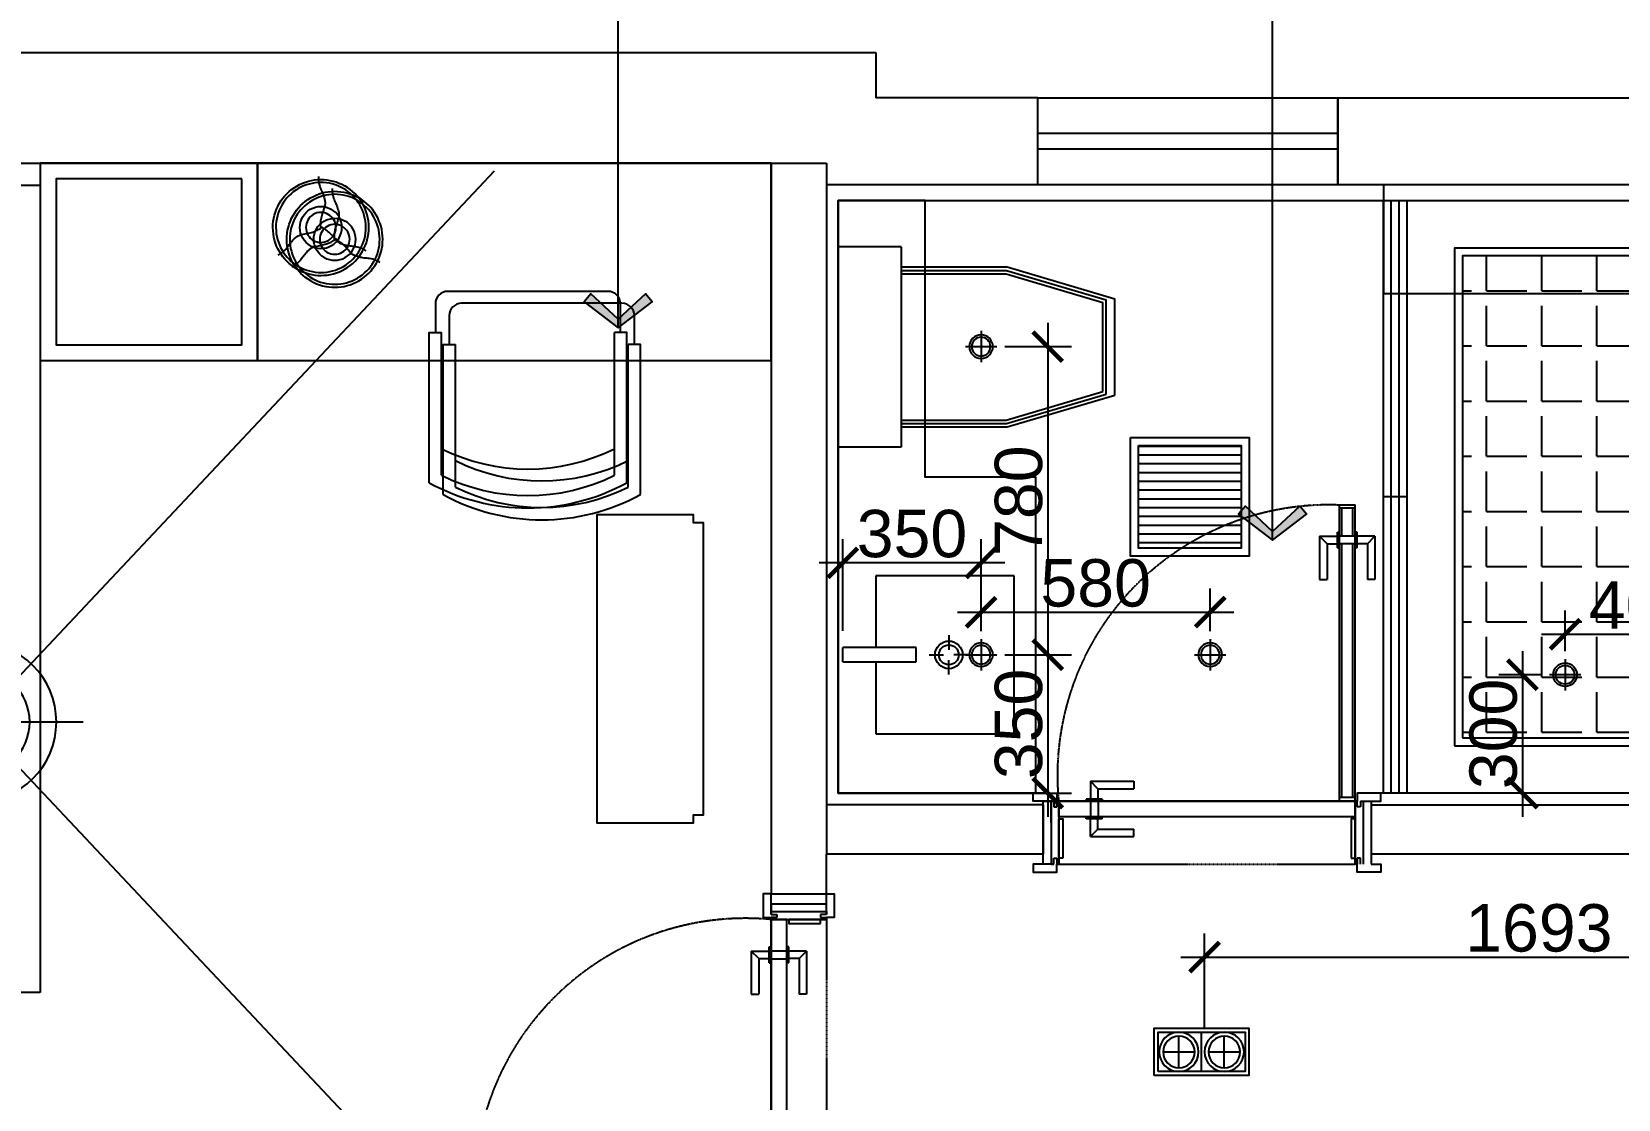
# Model space of a CAD drawing. Header units: millimetres. Extents: x 148889 to 229003, y -70503 to 111106.
# Drawn here: x 205815 to 209832, y 63157 to 65860 of the extents above; entities that cross this region are included whole.
import ezdxf
from ezdxf.lldxf.tags import DXFTag

# ---------------------------------------------------------------- set-up
doc = ezdxf.new("R2010")
doc.units = ezdxf.units.MM
doc.linetypes.add('DASHED2', pattern=[0.375, 0.25, -0.125])
doc.linetypes.add('HIDDEN', pattern=[0.375, 0.25, -0.125])
for name, color, linetype in [('8', 8, 'Continuous'), ('C-天花标高', 1, 'Continuous'), ('C-灯具1', 2, 'Continuous'), ('C-灯具设备尺寸', 44, 'Continuous'), ('C-门套', 16, 'Continuous'), ('F-地坪3(地台)', 6, 'Continuous'), ('P-原墙线', 7, 'Continuous'), ('P-固定家具2(不到顶)', 2, 'Continuous'), ('P-外部尺寸', 44, 'Continuous'), ('P-完成面', 1, 'Continuous'), ('P-新墙线', 4, 'Continuous'), ('P-洁具', 3, 'Continuous'), ('P-活动家具', 3, 'Continuous'), ('P-窗', 3, 'Continuous'), ('P-门', 1, 'Continuous'), ('P-门套', 1, 'Continuous')]:
    doc.layers.add(name, color=color, linetype=linetype)
doc.layers.add('视口层', color=250, linetype='Continuous', plot=False)
doc.styles.add('Arial', font='arial.ttf')
doc.styles.add('ROMANS', font='ROMANS.shx', dxfattribs={"bigfont": 'BIGFONT.shx'})
tags = doc.linetypes.add('ACAD_ISO03W100', pattern=[30, 12, -18]).pattern_tags.tags
tags[6:7] = [DXFTag(74, 4), DXFTag(75, 0), DXFTag(340, '0'), DXFTag(46, 1.0), DXFTag(50, 0.0), DXFTag(44, 0.0), DXFTag(45, 0.0)]
tags[4:5] = [DXFTag(74, 4), DXFTag(75, 0), DXFTag(340, '0'), DXFTag(46, 1.0), DXFTag(50, 0.0), DXFTag(44, 0.0), DXFTag(45, 0.0)]
doc.dimstyles.new('1比60', dxfattribs={"dimscale": 60, "dimtxt": 2, "dimasz": 1.25, "dimexe": 1, "dimexo": 1, "dimgap": 0.2, "dimtad": 1, "dimdec": 0, "dimrnd": 0.005, "dimzin": 0, "dimdsep": 46, "dimtxsty": 'Arial', "dimblk": 'ARCHTICK', "dimcen": 0.125, "dimdle": 1, "dimclrd": 44, "dimclre": 44, "dimclrt": 50, "dimadec": 0, "dimazin": 0, "dimtfac": 1, "dimtdec": 0, "dimtix": 1, "dimtmove": 2, "dimatfit": 3, "dimldrblk": 'DOT', "dimfxl": 4, "dimfxlon": 1, "dimtvp": 1, "dimtolj": 1, "dimtzin": 0, "dimarcsym": 0})
doc.dimstyles.new('1比80', dxfattribs={"dimscale": 80, "dimtxt": 2, "dimasz": 1.25, "dimexe": 1, "dimexo": 1, "dimgap": 0.25, "dimtad": 1, "dimdec": 0, "dimrnd": 0.005, "dimzin": 0, "dimdsep": 46, "dimtxsty": 'Arial', "dimblk": 'ARCHTICK', "dimcen": 0.125, "dimdle": 1, "dimclrd": 44, "dimclre": 44, "dimclrt": 50, "dimadec": 0, "dimazin": 0, "dimtfac": 1, "dimtdec": 0, "dimtix": 1, "dimtmove": 2, "dimatfit": 3, "dimldrblk": 'DOT', "dimfxl": 5, "dimfxlon": 1, "dimtvp": 1, "dimtolj": 1, "dimtzin": 0, "dimarcsym": 0})
doc.dimstyles.new('出图比例1：50', dxfattribs={"dimscale": 50, "dimtxt": 2.5, "dimasz": 2, "dimexe": 2, "dimexo": 2, "dimgap": 1, "dimtad": 1, "dimdec": 0, "dimrnd": 5, "dimzin": 0, "dimdsep": 46, "dimtxsty": 'ROMANS', "dimblk1": 'ZHL_XS', "dimblk2": 'ZHL_XS', "dimsah": 1, "dimcen": 0.09, "dimclrd": 256, "dimclre": 256, "dimclrt": 41, "dimadec": 0, "dimazin": 0, "dimtfac": 1, "dimtdec": 4, "dimtix": 1, "dimtmove": 2, "dimatfit": 3, "dimldrblk": 'ZHL_JT', "dimfxl": 1, "dimtolj": 1, "dimtzin": 0, "dimarcsym": 0})

# ---------------------------------------------------------------- blocks, each defined once
blk = doc.blocks.new('ZHL_JT')
blk.add_line((-0.221, 0), (-1, 0))
blk.add_lwpolyline([(-0.221, 0), (-0.861, -0.689), (-0.654, -0.862), (0, 0), (-0.654, 0.862), (-0.861, 0.689)], close=True)
for points in [[(-0.861, 0.689), (-0.654, 0.862), (-0.221, 0), (0, 0)], [(-0.861, -0.689), (-0.654, -0.862), (-0.221, 0), (0, 0)]]:
    blk.add_solid(points)
blk = doc.blocks.new('ZHL_XS')
blk.add_line((-1, 0), (0, 0))
at = {"const_width": 0.2}
blk.add_lwpolyline([(-0.6, -0.6), (0.6, 0.6)], dxfattribs=at)
blk = doc.blocks.new('A$C0E7B79CE')
for p, q in [((50, 90), (50, 10)), ((10, 50), (90, 50))]:
    blk.add_line(p, q)
for radius in [30, 20]:
    blk.add_circle((50, 50), radius)
blk = doc.blocks.new('22323')
at = {"layer": 'C-灯具1', "color": 252}
for p, q in [((9747827.2, 6855685.6), (9747827.2, 6855605.6)), ((9747884.7, 6855695.6), (9747884.7, 6855595.6)), ((9747942.2, 6855685.6), (9747942.2, 6855605.6)), ((9747787.2, 6855645.6), (9747867.2, 6855645.6)), ((9747902.2, 6855645.6), (9747982.2, 6855645.6))]:
    blk.add_line(p, q, dxfattribs=at)
at = {"layer": 'C-灯具1'}
blk.add_lwpolyline([(9747764.7, 6855705.6), (9747764.7, 6855585.6), (9748004.7, 6855585.6), (9748004.7, 6855705.6)], close=True, dxfattribs=at)
at = {"layer": 'C-灯具1', "color": 252}
blk.add_lwpolyline([(9747774.7, 6855695.6), (9747774.7, 6855595.6), (9747994.7, 6855595.6), (9747994.7, 6855695.6)], close=True, dxfattribs=at)
for centre in [(9747827.2, 6855645.6), (9747942.2, 6855645.6)]:
    blk.add_circle(centre, 50, dxfattribs=at)
at = {"layer": 'C-灯具1'}
for centre in [(9747827.2, 6855645.6), (9747942.2, 6855645.6)]:
    blk.add_circle(centre, 40, dxfattribs=at)
blk = doc.blocks.new('A$C7EB76032')
at = {"layer": 'C-灯具1'}
for p, q in [((280, 577.8), (20, 577.8)), ((280, 555.6), (20, 555.6)), ((280, 533.3), (20, 533.3)), ((280, 511.1), (20, 511.1)), ((280, 488.9), (20, 488.9)), ((280, 466.7), (20, 466.7)), ((280, 444.4), (20, 444.4)), ((280, 422.2), (20, 422.2)), ((280, 400), (20, 400)), ((280, 377.8), (20, 377.8)), ((280, 355.5), (20, 355.5)), ((280, 333.3), (20, 333.3))]:
    blk.add_line(p, q, dxfattribs=at)
for points in [[(0, 600), (300, 600), (300, 300), (0, 300)], [(20, 580), (280, 580), (280, 320), (20, 320)]]:
    blk.add_lwpolyline(points, close=True, dxfattribs=at)
blk = doc.blocks.new('A$C224B1EEF')
at = {"color": 252}
for p, q in [((59.8, 427.4), (134.4, 679.4)), ((68.5, 426.1), (140.9, 670.6)), ((373, 679.4), (134.4, 679.4)), ((366.5, 670.6), (140.9, 670.6)), ((438.8, 426.1), (366.5, 670.6)), ((447.5, 427.4), (373, 679.4)), ((59.8, 160), (59.8, 427.4)), ((68.5, 160), (68.5, 426.1)), ((438.8, 160), (438.8, 426.1)), ((447.5, 160), (447.5, 427.4))]:
    blk.add_line(p, q, dxfattribs=at)
at = {"layer": '8'}
for p, q in [((0, 160), (507.4, 160)), ((0, 160), (0, 1)), ((0, 160), (0, 1)), ((507.4, 160), (507.4, 1)), ((507.4, 160), (507.4, 1)), ((507.4, 1), (0, 1))]:
    blk.add_line(p, q, dxfattribs=at)
at = {"layer": 'P-固定家具2(不到顶)', "color": 3}
for p, q in [((51.1, 428.7), (131.7, 701.1)), ((375.6, 701.1), (131.7, 701.1)), ((456.2, 428.7), (375.6, 701.1)), ((51.1, 160), (51.1, 428.7)), ((456.2, 160), (456.2, 428.7))]:
    blk.add_line(p, q, dxfattribs=at)
blk = doc.blocks.new('A$C404574AA')
at = {"layer": 'P-门'}
for p, q in [((650.6, 803, 233.2), (650.6, 784, 233.2)), ((760.1, 803, 233.2), (650.6, 803, 233.2)), ((741.1, 784, 233.2), (650.6, 784, 233.2)), ((741.1, 784, 233.2), (760.1, 803, 233.2)), ((741.1, 784, 233.2), (741.1, 758, 233.2)), ((760.1, 803, 233.2), (760.1, 758, 233.2)), ((90, 753, 233.2), (840, 753, 233.2)), ((90, 713, 233.2), (90, 753, 233.2)), ((730.6, 758, 233.2), (730.6, 753, 233.2)), ((730.6, 758, 233.2), (770.6, 758, 233.2)), ((740.8, 753, 233.2), (740.8, 713, 233.2)), ((760.3, 753, 233.2), (760.3, 713, 233.2)), ((770.6, 758, 233.2), (770.6, 753, 233.2)), ((840, 713, 233.2), (840, 753, 233.2)), ((90, 713, 233.2), (840, 713, 233.2)), ((730.6, 708, 233.2), (730.6, 713, 233.2)), ((730.6, 708, 233.2), (770.6, 708, 233.2)), ((741.1, 682, 233.2), (741.1, 708, 233.2)), ((760.1, 663, 233.2), (760.1, 708, 233.2)), ((770.6, 708, 233.2), (770.6, 713, 233.2)), ((741.1, 682, 233.2), (650.6, 682, 233.2)), ((650.6, 663, 233.2), (650.6, 682, 233.2)), ((760.1, 663, 233.2), (650.6, 663, 233.2)), ((741.1, 682, 233.2), (760.1, 663, 233.2))]:
    blk.add_line(p, q, dxfattribs=at)
at = {"layer": 'P-门', "color": 252, "linetype": 'ACAD_ISO03W100', "ltscale": 0.001}
for p, q in [((50, 753, 233.2), (50, 3, 233.2)), ((50, 753, 233.2), (90, 753, 233.2)), ((90, 753, 233.2), (90, 3, 233.2)), ((90, 3, 233.2), (90, 743, 233.2)), ((0, 82.9, 233.2), (0, 192.4, 233.2)), ((0, 192.4, 233.2), (19, 192.4, 233.2)), ((19, 101.9, 233.2), (19, 192.4, 233.2)), ((140, 192.4, 233.2), (121, 192.4, 233.2)), ((121, 101.9, 233.2), (121, 192.4, 233.2)), ((140, 82.9, 233.2), (140, 192.4, 233.2)), ((19, 101.9, 233.2), (0, 82.9, 233.2)), ((0, 82.9, 233.2), (45, 82.9, 233.2)), ((19, 101.9, 233.2), (45, 101.9, 233.2)), ((45, 112.4, 233.2), (45, 72.4, 233.2)), ((45, 112.4, 233.2), (50, 112.4, 233.2)), ((90, 102.2, 233.2), (50, 102.2, 233.2)), ((90, 82.7, 233.2), (50, 82.7, 233.2)), ((95, 112.4, 233.2), (90, 112.4, 233.2)), ((95, 112.4, 233.2), (95, 72.4, 233.2)), ((121, 101.9, 233.2), (95, 101.9, 233.2)), ((140, 82.9, 233.2), (95, 82.9, 233.2)), ((121, 101.9, 233.2), (140, 82.9, 233.2)), ((45, 72.4, 233.2), (50, 72.4, 233.2)), ((95, 72.4, 233.2), (90, 72.4, 233.2)), ((50, 3, 233.2), (90, 3, 233.2))]:
    blk.add_line(p, q, dxfattribs=at)
at = {"layer": 'P-门', "color": 252}
for p, q in [((100, 713, 233.2), (100, 753, 233.2)), ((100, 747, 233.2), (740.8, 747, 233.2)), ((760.3, 747, 233.2), (832, 747, 233.2)), ((832, 713, 233.2), (832, 753, 233.2)), ((100, 719, 233.2), (740.8, 719, 233.2)), ((760.3, 719, 233.2), (832, 719, 233.2))]:
    blk.add_line(p, q, dxfattribs=at)
at = {"layer": 'P-门', "color": 252, "linetype": 'DASHED2'}
blk.add_arc((154.7, 685.8, 233.2), 685.8, 264.5854, 2.2759, dxfattribs=at)
blk = doc.blocks.new('_ArchTick')
at = {"color": 0, "linetype": 'ByBlock', "const_width": 0.15}
blk.add_lwpolyline([(-0.5, -0.5), (0.5, 0.5)], dxfattribs=at)
blk = doc.blocks.new('*D788')
at = {"layer": 'P-外部尺寸', "color": 44, "lineweight": -2, "transparency": 16777216}
for p, q in [((204161.9, 66983.5), (204161.9, 67463.5)), ((207686.9, 66983.5), (207686.9, 67463.5)), ((207766.9, 67383.5), (204081.9, 67383.5))]:
    blk.add_line(p, q, dxfattribs=at)
at = {"layer": 'P-外部尺寸', "color": 44, "lineweight": -2, "transparency": 16777216, "xscale": 100, "yscale": 100, "zscale": 100, "rotation": 180}
blk.add_blockref('_ArchTick', (204161.9, 67383.5), dxfattribs=at)
at = {"layer": 'P-外部尺寸', "color": 44, "lineweight": -2, "transparency": 16777216, "xscale": 100, "yscale": 100, "zscale": 100}
blk.add_blockref('_ArchTick', (207686.9, 67383.5), dxfattribs=at)
at = {"layer": 'P-外部尺寸', "color": 50, "transparency": 16777216, "insert": (205924.4, 67485.2), "char_height": 160, "attachment_point": 5, "style": 'Arial'}
blk.add_mtext('\\A1;3525', dxfattribs=at)
blk = doc.blocks.new('_Dot')
at = {"color": 0, "linetype": 'ByBlock', "lineweight": -2}
blk.add_line((-0.5, 0), (-1, 0), dxfattribs=at)
at = {"color": 0, "linetype": 'ByBlock', "const_width": 0.5}
blk.add_lwpolyline([(-0.25, 0, 1), (0.25, 0, 1)], format="xyb", close=True, dxfattribs=at)
blk = doc.blocks.new('A$C674F3EA9')
at = {"color": 252, "linetype": 'ACAD_ISO03W100'}
blk.add_lwpolyline([(484.4, 443.9), (484.4, 516.8, 0.414214), (453.1, 548.1), (46.9, 548.1, 0.414214), (15.6, 516.8), (15.6, 443.9)], format="xyb", dxfattribs=at)
for points in [[(0, 373), (0, 443.9), (31.3, 443.9)], [(31.3, 373), (31.3, 443.9)], [(468.8, 373), (468.8, 443.9)], [(500, 373), (500, 443.9), (468.8, 443.9)]]:
    blk.add_lwpolyline(points, dxfattribs=at)
for points in [[(0, 63.7), (0, 373)], [(31.3, 82.7), (31.3, 373)], [(468.8, 82.7), (468.8, 373)], [(500, 63.7), (500, 373)]]:
    blk.add_lwpolyline(points)
for centre, radius, start, end in [((250, 588.7, 0), 490.4, 243.5091, 296.4909), ((250, 521.6, 0), 490.4, 243.5091, 296.4909), ((250, 521.6, 0), 521.7, 241.3642, 298.6358)]:
    blk.add_arc(centre, radius, start, end)
blk = doc.blocks.new('asdasdw')
at = {"color": 252, "linetype": 'ByBlock'}
for major_axis, start_param, end_param in [((-65.8, 134.8), 5.497787, 8.63938), ((-61.7, 126.4), 5.497787, 8.63938), ((-61.7, 126.4), 2.356194, 5.497787), ((-20.6, 42.1), 5.497787, 8.63938), ((-20.6, 42.1), 2.356194, 5.497787)]:
    blk.add_ellipse((4741.5, 6512.8, 0), major_axis=major_axis, ratio=1, start_param=start_param, end_param=end_param, dxfattribs=at)
at = {"color": 252, "linetype": 'ByBlock', "extrusion": (0, 0, -1)}
blk.add_ellipse((4741.5, 6512.8, 0), major_axis=(134.8, 65.8), ratio=1, start_param=5.497787, end_param=8.63938, dxfattribs=at)
at = {"color": 252}
blk.add_ellipse((4741.5, 6512.8, 0), major_axis=(-28.8, 59), ratio=1, start_param=5.497787, end_param=8.63938, dxfattribs=at)
at = {"color": 252, "extrusion": (0, 0, -1)}
blk.add_ellipse((4741.5, 6512.8, 0), major_axis=(59, 28.8), ratio=1, start_param=5.497787, end_param=8.63938, dxfattribs=at)
at = {"color": 252}
for points in [[(4856.8, 6622.7, 0), (4846.2, 6612.7, 0), (4834.2, 6595.3, 0), (4826.8, 6580, 0), (4818.8, 6566.1, 0), (4806, 6551.3, 0), (4787.4, 6542.1, 0), (4756.7, 6527.2, 0), (4745.8, 6518.8, 0), (4739.3, 6512.8, 0)], [(4588.6, 6557.7, 0), (4602.5, 6553.5, 0), (4623.6, 6551.8, 0), (4640.6, 6553.1, 0), (4656.6, 6553.1, 0), (4675.8, 6549.4, 0), (4693.1, 6537.9, 0), (4721.4, 6518.7, 0), (4734.1, 6513.5, 0), (4742.5, 6510.8, 0)], [(4779, 6357.9, 0), (4775.6, 6372.1, 0), (4766.6, 6391.2, 0), (4757, 6405.2, 0), (4749, 6419.1, 0), (4742.6, 6437.6, 0), (4743.9, 6458.3, 0), (4746.4, 6492.4, 0), (4744.6, 6506, 0), (4742.6, 6514.6, 0)]]:
    blk.add_spline(points, degree=3, dxfattribs=at)
blk = doc.blocks.new('A$C01C20CD7')
at = {"layer": 'C-灯具1'}
for p, q in [((52.8, 105.7, 2984.9), (52.8, 0, 2984.9)), ((0, 52.8, 2984.9), (105.7, 52.8, 2984.9))]:
    blk.add_line(p, q, dxfattribs=at)
for radius in [39.9, 31.7]:
    blk.add_circle((52.8, 52.8, 2984.9), radius, dxfattribs=at)
blk = doc.blocks.new('tretw')
at = {"layer": 'P-活动家具'}
for p, q in [((204261.9, 65527.5), (205761.9, 65527.5)), ((205761.9, 65527.5), (205761.9, 63427.5)), ((204261.9, 65471.5), (205761.9, 65471.5)), ((205761.9, 63427.5), (204261.9, 63427.5))]:
    blk.add_line(p, q, dxfattribs=at)
at = {"layer": 'P-活动家具', "color": 252}
blk.add_line((205761.9, 65471.5), (205761.9, 64996.4), dxfattribs=at)
blk = doc.blocks.new('*D1015')
at = {"layer": 'P-外部尺寸', "color": 44, "lineweight": -2, "transparency": 16777216}
for p, q in [((207686.9, 66983.5), (207686.9, 67463.5)), ((207826.9, 66983.5), (207826.9, 67463.5)), ((207686.9, 67383.5), (207586.9, 67383.5)), ((207686.9, 67383.5), (207826.9, 67383.5)), ((207826.9, 67383.5), (207926.9, 67383.5))]:
    blk.add_line(p, q, dxfattribs=at)
at = {"layer": 'P-外部尺寸', "color": 44, "lineweight": -2, "transparency": 16777216, "xscale": 100, "yscale": 100, "zscale": 100}
blk.add_blockref('_ArchTick', (207686.9, 67383.5), dxfattribs=at)
at = {"layer": 'P-外部尺寸', "color": 44, "lineweight": -2, "transparency": 16777216, "xscale": 100, "yscale": 100, "zscale": 100, "rotation": 180}
blk.add_blockref('_ArchTick', (207826.9, 67383.5), dxfattribs=at)
at = {"layer": 'P-外部尺寸', "color": 50, "transparency": 16777216, "insert": (207756.9, 67485.2), "char_height": 160, "attachment_point": 5, "style": 'Arial'}
blk.add_mtext('\\A1;140', dxfattribs=at)
blk = doc.blocks.new('*D1016')
at = {"layer": 'P-外部尺寸', "color": 44, "lineweight": -2, "transparency": 16777216}
for p, q in [((207826.9, 66983.5), (207826.9, 67463.5)), ((209946.9, 67063.5), (209946.9, 67463.5)), ((207746.9, 67383.5), (210026.9, 67383.5))]:
    blk.add_line(p, q, dxfattribs=at)
at = {"layer": 'P-外部尺寸', "color": 44, "lineweight": -2, "transparency": 16777216, "xscale": 100, "yscale": 100, "zscale": 100, "rotation": 180}
blk.add_blockref('_ArchTick', (207826.9, 67383.5), dxfattribs=at)
at = {"layer": 'P-外部尺寸', "color": 44, "lineweight": -2, "transparency": 16777216, "xscale": 100, "yscale": 100, "zscale": 100}
blk.add_blockref('_ArchTick', (209946.9, 67383.5), dxfattribs=at)
at = {"layer": 'P-外部尺寸', "color": 50, "transparency": 16777216, "insert": (208886.9, 67485.2), "char_height": 160, "attachment_point": 5, "style": 'Arial'}
blk.add_mtext('\\A1;2120', dxfattribs=at)
blk = doc.blocks.new('*D1045')
at = {"layer": 'P-新墙线', "color": 44, "lineweight": -2, "transparency": 16777216}
for p, q in [((208784.4, 63337.3), (208784.4, 63577.2)), ((210476.9, 63337.3), (210476.9, 63577.2)), ((208724.4, 63517.2), (210536.9, 63517.2))]:
    blk.add_line(p, q, dxfattribs=at)
at = {"layer": 'P-新墙线', "color": 44, "lineweight": -2, "transparency": 16777216, "xscale": 75, "yscale": 75, "zscale": 75, "rotation": 180}
blk.add_blockref('_ArchTick', (208784.4, 63517.2), dxfattribs=at)
at = {"layer": 'P-新墙线', "color": 44, "lineweight": -2, "transparency": 16777216, "xscale": 75, "yscale": 75, "zscale": 75}
blk.add_blockref('_ArchTick', (210476.9, 63517.2), dxfattribs=at)
at = {"layer": 'P-新墙线', "color": 50, "transparency": 16777216, "insert": (209630.6, 63590.5), "char_height": 120, "attachment_point": 5, "style": 'Arial'}
blk.add_mtext('\\A1;1693', dxfattribs=at)
blk = doc.blocks.new('*D1050')
at = {"layer": 'P-新墙线', "color": 44, "lineweight": -2, "transparency": 16777216}
for p, q in [((207868.5, 64343), (207868.5, 64575.5)), ((208218.6, 64342.8), (208218.6, 64575.5)), ((208278.6, 64515.5), (207808.5, 64515.5))]:
    blk.add_line(p, q, dxfattribs=at)
at = {"layer": 'P-新墙线', "color": 44, "lineweight": -2, "transparency": 16777216, "xscale": 75, "yscale": 75, "zscale": 75, "rotation": 180}
blk.add_blockref('_ArchTick', (207868.5, 64515.5), dxfattribs=at)
at = {"layer": 'P-新墙线', "color": 44, "lineweight": -2, "transparency": 16777216, "xscale": 75, "yscale": 75, "zscale": 75}
blk.add_blockref('_ArchTick', (208218.6, 64515.5), dxfattribs=at)
at = {"layer": 'P-新墙线', "color": 50, "transparency": 16777216, "insert": (208043.6, 64588.8), "char_height": 120, "attachment_point": 5, "style": 'Arial'}
blk.add_mtext('\\A1;350', dxfattribs=at)
blk = doc.blocks.new('*D1051')
at = {"layer": 'P-新墙线', "color": 44, "lineweight": -2, "transparency": 16777216}
for p, q in [((208387.3, 64342.8), (208387.3, 63872.5)), ((208278.6, 64282.8), (208447.3, 64282.8)), ((208248.4, 63932.5), (208447.3, 63932.5))]:
    blk.add_line(p, q, dxfattribs=at)
at = {"layer": 'P-新墙线', "color": 44, "lineweight": -2, "transparency": 16777216, "xscale": 75, "yscale": 75, "zscale": 75}
for p, rotation in [((208387.3, 64282.8), 90), ((208387.3, 63932.5), 270)]:
    blk.add_blockref('_ArchTick', p, dxfattribs=dict(at, rotation=rotation))
at = {"layer": 'P-新墙线', "color": 50, "transparency": 16777216, "insert": (208314, 64107.6), "char_height": 120, "attachment_point": 5, "rotation": 90, "style": 'Arial'}
blk.add_mtext('\\A1;350', dxfattribs=at)
blk = doc.blocks.new('*D1052')
at = {"layer": 'P-新墙线', "color": 44, "lineweight": -2, "transparency": 16777216}
for p, q in [((208387.3, 65122.8), (208387.3, 64222.8)), ((208278.6, 65062.8), (208447.3, 65062.8)), ((208278.6, 64282.8), (208447.3, 64282.8))]:
    blk.add_line(p, q, dxfattribs=at)
at = {"layer": 'P-新墙线', "color": 44, "lineweight": -2, "transparency": 16777216, "xscale": 75, "yscale": 75, "zscale": 75}
for p, rotation in [((208387.3, 65062.8), 90), ((208387.3, 64282.8), 270)]:
    blk.add_blockref('_ArchTick', p, dxfattribs=dict(at, rotation=rotation))
at = {"layer": 'P-新墙线', "color": 50, "transparency": 16777216, "insert": (208314, 64672.8), "char_height": 120, "attachment_point": 5, "rotation": 90, "style": 'Arial'}
blk.add_mtext('\\A1;780', dxfattribs=at)
blk = doc.blocks.new('*D1053')
at = {"layer": 'P-新墙线', "color": 44, "lineweight": -2, "transparency": 16777216}
for p, q in [((209697.1, 64292.1), (209697.1, 64394.6)), ((210096.9, 64094.6), (210096.9, 64394.6)), ((209637.1, 64334.6), (210156.9, 64334.6))]:
    blk.add_line(p, q, dxfattribs=at)
at = {"layer": 'P-新墙线', "color": 44, "lineweight": -2, "transparency": 16777216, "xscale": 75, "yscale": 75, "zscale": 75, "rotation": 180}
blk.add_blockref('_ArchTick', (209697.1, 64334.6), dxfattribs=at)
at = {"layer": 'P-新墙线', "color": 44, "lineweight": -2, "transparency": 16777216, "xscale": 75, "yscale": 75, "zscale": 75}
blk.add_blockref('_ArchTick', (210096.9, 64334.6), dxfattribs=at)
at = {"layer": 'P-新墙线', "color": 50, "transparency": 16777216, "insert": (209897, 64407.9), "char_height": 120, "attachment_point": 5, "style": 'Arial'}
blk.add_mtext('\\A1;400', dxfattribs=at)
blk = doc.blocks.new('*D1054')
at = {"layer": 'P-新墙线', "color": 44, "lineweight": -2, "transparency": 16777216}
for p, q in [((209589, 64292.1), (209589, 63872.5)), ((209637.1, 64232.1), (209529, 64232.1)), ((209589, 63932.5), (209529, 63932.5))]:
    blk.add_line(p, q, dxfattribs=at)
at = {"layer": 'P-新墙线', "color": 44, "lineweight": -2, "transparency": 16777216, "xscale": 75, "yscale": 75, "zscale": 75}
for p, rotation in [((209589, 64232.1), 90), ((209589, 63932.5), 270)]:
    blk.add_blockref('_ArchTick', p, dxfattribs=dict(at, rotation=rotation))
at = {"layer": 'P-新墙线', "color": 50, "transparency": 16777216, "insert": (209515.7, 64082.3), "char_height": 120, "attachment_point": 5, "rotation": 90, "style": 'Arial'}
blk.add_mtext('\\A1;300', dxfattribs=at)
blk = doc.blocks.new('*D1055')
at = {"layer": 'P-新墙线', "color": 44, "lineweight": -2, "transparency": 16777216}
for p, q in [((208218.6, 64342.8), (208218.6, 64450.6)), ((208798.6, 64342.8), (208798.6, 64450.6)), ((208158.6, 64390.6), (208858.6, 64390.6))]:
    blk.add_line(p, q, dxfattribs=at)
at = {"layer": 'P-新墙线', "color": 44, "lineweight": -2, "transparency": 16777216, "xscale": 75, "yscale": 75, "zscale": 75, "rotation": 180}
blk.add_blockref('_ArchTick', (208218.6, 64390.6), dxfattribs=at)
at = {"layer": 'P-新墙线', "color": 44, "lineweight": -2, "transparency": 16777216, "xscale": 75, "yscale": 75, "zscale": 75}
blk.add_blockref('_ArchTick', (208798.6, 64390.6), dxfattribs=at)
at = {"layer": 'P-新墙线', "color": 50, "transparency": 16777216, "insert": (208508.6, 64463.9), "char_height": 120, "attachment_point": 5, "style": 'Arial'}
blk.add_mtext('\\A1;580', dxfattribs=at)
blk = doc.blocks.new('*D1077')
at = {"layer": 'P-新墙线', "color": 44, "lineweight": -2, "transparency": 16777216}
for p, q in [((211973.7, 63757.5), (211973.7, 63969)), ((212973.7, 63757.5), (212973.7, 63969)), ((211913.7, 63909), (213033.7, 63909)), ((206186.9, 59731.6), (206186.9, 59791.6)), ((206426.6, 59731.6), (206426.6, 59791.6)), ((206186.9, 59731.6), (206111.9, 59731.6)), ((206426.6, 59731.6), (206186.9, 59731.6)), ((206426.6, 59731.6), (206501.6, 59731.6))]:
    blk.add_line(p, q, dxfattribs=at)
at = {"layer": 'P-新墙线', "color": 44, "lineweight": -2, "transparency": 16777216, "xscale": 75, "yscale": 75, "zscale": 75, "rotation": 180}
for p in [(211973.7, 63909), (206426.6, 59731.6)]:
    blk.add_blockref('_ArchTick', p, dxfattribs=at)
at = {"layer": 'P-新墙线', "color": 44, "lineweight": -2, "transparency": 16777216, "xscale": 75, "yscale": 75, "zscale": 75}
for p in [(212973.7, 63909), (206186.9, 59731.6)]:
    blk.add_blockref('_ArchTick', p, dxfattribs=at)
at = {"layer": 'P-新墙线', "color": 50, "transparency": 16777216, "char_height": 120, "attachment_point": 5, "style": 'Arial'}
for s, insert in [('\\A1;1000', (212473.7, 63982.2)), ('\\A1;240', (206306.7, 59804.9))]:
    blk.add_mtext(s, dxfattribs=dict(at, insert=insert))
blk = doc.blocks.new('*D1078')
at = {"layer": 'P-新墙线', "color": 44, "lineweight": -2, "transparency": 16777216}
for p, q in [((212973.7, 63757.5), (212973.7, 63967.4)), ((213973.7, 63757.5), (213973.7, 63967.4)), ((212913.7, 63907.4), (214033.7, 63907.4)), ((206359.5, 59767.5), (206359.5, 59247.5)), ((206366.6, 59707.5), (206299.5, 59707.5)), ((206246.9, 59307.5), (206419.5, 59307.5))]:
    blk.add_line(p, q, dxfattribs=at)
at = {"layer": 'P-新墙线', "color": 44, "lineweight": -2, "transparency": 16777216, "xscale": 75, "yscale": 75, "zscale": 75}
for p, rotation in [((212973.7, 63907.4), 180), ((206359.5, 59707.5), 90), ((206359.5, 59307.5), 270)]:
    blk.add_blockref('_ArchTick', p, dxfattribs=dict(at, rotation=rotation))
blk.add_blockref('_ArchTick', (213973.7, 63907.4), dxfattribs=at)
at = {"layer": 'P-新墙线', "color": 50, "transparency": 16777216, "insert": (213473.7, 63980.7), "char_height": 120, "attachment_point": 5, "style": 'Arial'}
blk.add_mtext('\\A1;1000', dxfattribs=at)
at = {"layer": 'P-新墙线', "color": 50, "transparency": 16777216, "insert": (206286.2, 59507.5), "char_height": 120, "attachment_point": 5, "rotation": 90, "style": 'Arial'}
blk.add_mtext('\\A1;400', dxfattribs=at)
blk = doc.blocks.new('*D1079')
at = {"layer": 'P-新墙线', "color": 44, "lineweight": -2, "transparency": 16777216}
for p, q in [((213973.7, 63757.5), (213973.7, 63967.5)), ((214973.7, 63757.5), (214973.7, 63967.5)), ((213913.7, 63907.5), (215033.7, 63907.5)), ((206426.6, 59731.3), (206426.6, 59791.3)), ((207546.6, 59731.3), (207546.6, 59791.3)), ((206366.6, 59731.3), (207606.6, 59731.3))]:
    blk.add_line(p, q, dxfattribs=at)
at = {"layer": 'P-新墙线', "color": 44, "lineweight": -2, "transparency": 16777216, "xscale": 75, "yscale": 75, "zscale": 75, "rotation": 180}
for p in [(213973.7, 63907.5), (206426.6, 59731.3)]:
    blk.add_blockref('_ArchTick', p, dxfattribs=at)
at = {"layer": 'P-新墙线', "color": 44, "lineweight": -2, "transparency": 16777216, "xscale": 75, "yscale": 75, "zscale": 75}
for p in [(214973.7, 63907.5), (207546.6, 59731.3)]:
    blk.add_blockref('_ArchTick', p, dxfattribs=at)
at = {"layer": 'P-新墙线', "color": 50, "transparency": 16777216, "char_height": 120, "attachment_point": 5, "style": 'Arial'}
for s, insert in [('\\A1;1000', (214473.7, 63980.8)), ('\\A1;1120', (206986.6, 59804.5))]:
    blk.add_mtext(s, dxfattribs=dict(at, insert=insert))

msp = doc.modelspace()

# ---------------------------------------------------------------- hatches: boundary and pattern name
at = {"layer": 'F-地坪3(地台)'}
h = msp.add_hatch(dxfattribs=at)
h.set_pattern_fill('ANGLE', color=252, scale=20, style=0)
h.set_pattern_definition([(0, (1065.91, 60594.08), (0, 139.7), [101.6, -38.1]), (90, (1065.91, 60594.08), (-139.7, 9e-15), [101.6, -38.1])])
h.paths.add_polyline_path([(209956.9, 65292.5), (209436.9, 65292.5), (209436.9, 65131.1, -0.295382), (209448.8, 65095), (209436.9, 65048.8), (209436.9, 64072.5), (209956.9, 64072.5)])

# ---------------------------------------------------------------- linework, layer by layer
at = {"color": 252, "linetype": 'ACAD_ISO03W100'}
msp.add_lwpolyline([(207305.8, 65098.4), (207305.8, 65171.3, 0.414214), (207274.6, 65202.6), (206868.3, 65202.6, 0.414214), (206837.1, 65171.3), (206837.1, 65098.4)], format="xyb", dxfattribs=at)
for points in [[(206821.4, 65027.5), (206821.4, 65098.4), (206852.7, 65098.4)], [(206852.7, 65027.5), (206852.7, 65098.4)], [(207290.2, 65027.5), (207290.2, 65098.4)], [(207321.4, 65027.5), (207321.4, 65098.4), (207290.2, 65098.4)]]:
    msp.add_lwpolyline(points, dxfattribs=at)
for points in [[(206821.4, 64718.2), (206821.4, 65027.5)], [(206852.7, 64737.2), (206852.7, 65027.5)], [(207290.2, 64737.2), (207290.2, 65027.5)], [(207321.4, 64718.2), (207321.4, 65027.5)]]:
    msp.add_lwpolyline(points)
for centre, radius, start, end in [((207071.4, 65243.2), 490.4, 243.5091, 296.4909), ((207071.4, 65176.1), 521.7, 241.3642, 298.6358), ((207071.4, 65176.1), 490.4, 243.5091, 296.4909)]:
    msp.add_arc(centre, radius, start, end)
at = {"color": 252, "linetype": 'ByBlock'}
for major_axis, start_param, end_param in [((29.9, -109.9), 2.356194, 5.497787), ((31.9, -117.2), 5.497787, 8.63938), ((29.9, -109.9), 5.497787, 8.63938), ((10, -36.6), 2.356194, 5.497787), ((10, -36.6), 5.497787, 8.63938)]:
    msp.add_ellipse((206547.2, 65364.5), major_axis=major_axis, ratio=1, start_param=start_param, end_param=end_param, dxfattribs=at)
at = {"color": 252, "linetype": 'ByBlock', "extrusion": (0, 0, -1)}
msp.add_ellipse((206547.2, 65364.5), major_axis=(-117.2, -31.9), ratio=1, start_param=5.497787, end_param=8.63938, dxfattribs=at)
at = {"color": 252, "extrusion": (0, 0, -1)}
msp.add_ellipse((206547.2, 65364.5), major_axis=(-51.3, -14), ratio=1, start_param=5.497787, end_param=8.63938, dxfattribs=at)
at = {"color": 252}
msp.add_ellipse((206547.2, 65364.5), major_axis=(14, -51.3), ratio=1, start_param=5.497787, end_param=8.63938, dxfattribs=at)
for points in [[(206540.8, 65493.4), (206541.3, 65481.6), (206545.6, 65465), (206551.2, 65452.4), (206555.4, 65440.1), (206557.7, 65424.5), (206553.5, 65408.2), (206546.4, 65381.4), (206545.8, 65370.3), (206546, 65363.2)], [(206438.8, 65294.4), (206448.8, 65300.8), (206461, 65312.8), (206469.2, 65323.9), (206477.6, 65333.7), (206490.1, 65343.6), (206506.3, 65348.1), (206533, 65355.3), (206542.9, 65360.3), (206549, 65364.1)], [(206662.1, 65305.6), (206651.6, 65311.1), (206635.1, 65315.6), (206621.4, 65317.2), (206608.7, 65319.6), (206594, 65325.4), (206581.9, 65337.2), (206562.3, 65356.7), (206553, 65362.8), (206546.7, 65366.2)]]:
    msp.add_spline(points, degree=3, dxfattribs=at)
at = {"layer": 'C-灯具设备尺寸'}
for p, q in [((206986.9, 62717.5), (204361.9, 65507.5)), ((204361.9, 62717.5), (206986.9, 65507.5))]:
    msp.add_line(p, q, dxfattribs=at)
at = {"layer": 'C-门套', "linetype": 'HIDDEN'}
msp.add_lwpolyline([(208415.7, 63752.5), (209165.7, 63752.5), (209165.7, 63912.5), (208415.7, 63912.5)], close=True, dxfattribs=at)
at = {"layer": 'C-门套', "linetype": 'HIDDEN', "elevation": 116.6}
msp.add_lwpolyline([(207826.9, 63612.5), (207826.9, 62862.5), (207686.9, 62862.5), (207686.9, 63612.5)], close=True, dxfattribs=at)
at = {"layer": 'F-地坪3(地台)'}
for p, q in [((209236.9, 63932.5), (209236.9, 65432.5)), ((209296.9, 63932.5), (209296.9, 65432.5))]:
    msp.add_line(p, q, dxfattribs=at)
at = {"layer": 'F-地坪3(地台)', "color": 252}
for points in [[(209416.9, 64052.5), (209976.9, 64052.5), (209976.9, 65312.5), (209416.9, 65312.5)], [(209436.9, 64072.5), (209956.9, 64072.5), (209956.9, 65292.5), (209436.9, 65292.5)]]:
    msp.add_lwpolyline(points, close=True, dxfattribs=at)
at = {"layer": 'P-原墙线'}
for p, q in [((203921.9, 65807.5), (207951.9, 65807.5)), ((207951.9, 65807.5), (207951.9, 65692.5)), ((208361.9, 65692.5), (207951.9, 65692.5)), ((208361.9, 65472.5), (208361.9, 65692.5)), ((209121.9, 65472.5), (209121.9, 65692.5)), ((209121.9, 65692.5), (209946.9, 65692.5)), ((204161.9, 65527.5), (207826.9, 65527.5)), ((207826.9, 65527.5), (207826.9, 65472.5)), ((208361.9, 65472.5), (207826.9, 65472.5)), ((210121.9, 65472.5), (209121.9, 65472.5)), ((209205.7, 63902.5), (210055.7, 63902.5)), ((209205.7, 63902.5), (209205.7, 63777.5)), ((210121.9, 63777.5), (209205.7, 63777.5))]:
    msp.add_line(p, q, dxfattribs=at)
at = {"layer": 'P-固定家具2(不到顶)'}
for p, q in [((209256.9, 63932.5), (209256.9, 65432.5)), ((209276.9, 63932.5), (209276.9, 65432.5)), ((209296.9, 64682.5), (209236.9, 64682.5))]:
    msp.add_line(p, q, dxfattribs=at)
at = {"layer": 'P-完成面'}
msp.add_lwpolyline([(208381.9, 63932.5), (207856.9, 63932.5), (207856.9, 65432.5), (210096.9, 65432.5), (210096.9, 63973.3), (210049.5, 63932.5), (209211.9, 63932.5)], dxfattribs=at)
at = {"layer": 'P-新墙线', "linetype": 'ByBlock', "ltscale": 3}
for p, q in [((207686.9, 65527.5), (207686.9, 63777.5)), ((207826.9, 65472.5), (207826.9, 63777.5)), ((208375.7, 63902.5), (207826.9, 63902.5)), ((208375.7, 63902.5), (208375.7, 63777.5)), ((207686.9, 63777.5), (207686.9, 63677.5)), ((208375.7, 63777.5), (207826.9, 63777.5)), ((207826.9, 63677.5), (207826.9, 63777.5)), ((207686.9, 63677.5), (207826.9, 63677.5))]:
    msp.add_line(p, q, dxfattribs=at)
at = {"layer": 'P-新墙线'}
msp.add_lwpolyline([(210121.9, 65472.5), (209236.9, 65472.5), (209236.9, 65197.1), (210121.9, 65197.1)], close=True, dxfattribs=at)
at = {"layer": 'P-洁具', "color": 252}
for p, q in [((208301.9, 64482.5), (207951.9, 64482.5)), ((207951.9, 64482.5), (207951.9, 64301.5)), ((208301.9, 64082.5), (208301.9, 64482.5)), ((208136.9, 64332), (208136.9, 64295.5)), ((208054.6, 64301.5), (207868.5, 64301.5)), ((207868.5, 64264.5), (207868.5, 64301.5)), ((207868.5, 64264.5), (208054.6, 64264.5)), ((207951.9, 64264.5), (207951.9, 64082.5)), ((208054.6, 64264.5), (208054.6, 64301.5)), ((208087.4, 64282.5), (208123.8, 64282.5)), ((208087.4, 64282.5), (208123.8, 64282.5)), ((208136.9, 64233), (208136.9, 64269.4)), ((208186.4, 64282.5), (208149.9, 64282.5)), ((207951.9, 64082.5), (208301.9, 64082.5))]:
    msp.add_line(p, q, dxfattribs=at)
at = {"layer": 'P-洁具', "color": 2}
msp.add_lwpolyline([(207856.9, 63932.5), (208356.9, 63932.5), (208356.9, 64732.5), (208076.9, 64732.5), (208076.9, 65432.5), (207856.9, 65432.5), (207856.9, 63932.5)], dxfattribs=at)
at = {"layer": 'P-洁具', "color": 252}
for radius in [35, 25]:
    msp.add_circle((208136.9, 64282.5), radius, dxfattribs=at)
at = {"layer": 'P-活动家具'}
for p, q in [((206386.9, 65527.5), (206386.9, 65027.5)), ((207686.9, 65527.5), (206386.9, 65527.5)), ((207686.9, 65027.5), (207686.9, 65527.5)), ((206386.9, 65027.5), (207686.9, 65027.5))]:
    msp.add_line(p, q, dxfattribs=at)
msp.add_lwpolyline([(206386.9, 65527.5), (205836.9, 65527.5), (205836.9, 65027.5), (206386.9, 65027.5)], close=True, dxfattribs=at)
at = {"layer": 'P-活动家具', "color": 252}
msp.add_lwpolyline([(206346.9, 65487.5), (205876.9, 65487.5), (205876.9, 65067.5), (206346.9, 65067.5)], close=True, dxfattribs=at)
at = {"layer": 'P-窗'}
for p, q in [((209121.9, 65602.5), (208361.9, 65602.5)), ((209121.9, 65602.5), (208361.9, 65602.5)), ((209121.9, 65562.5), (208361.9, 65562.5)), ((209121.9, 65562.5), (208361.9, 65562.5))]:
    msp.add_line(p, q, dxfattribs=at)
msp.add_lwpolyline([(208361.9, 65692.5), (209121.9, 65692.5), (209121.9, 65472.5), (208361.9, 65472.5)], close=True, dxfattribs=at)
msp.add_lwpolyline([(208361.9, 65692.5), (209121.9, 65692.5), (209121.9, 65472.5), (208361.9, 65472.5)], close=True, dxfattribs=at)
at = {"layer": 'P-门套'}
for p, q in [((208375.7, 63752.5, -116.6), (208375.7, 63912.5, -116.6)), ((208375.7, 63912.5, -116.6), (208395.7, 63912.5, -116.6)), ((208395.7, 63912.5, -116.6), (208395.7, 63752.5, -116.6)), ((208395.7, 63912.5, -116.6), (208395.7, 63857.5, -116.6)), ((208395.7, 63857.5, -116.6), (208395.7, 63912.5, -116.6)), ((208395.7, 63912.5, -116.6), (208402.7, 63912.5, -116.6)), ((208402.7, 63912.5), (208402.7, 63897.5)), ((208410.7, 63897.5), (208410.7, 63912.5)), ((208410.7, 63912.5), (208415.7, 63912.5)), ((208415.7, 63912.5), (208415.7, 63867.5)), ((209170.7, 63912.5, 116.6), (209165.7, 63912.5, 116.6)), ((209165.7, 63912.5, 116.6), (209165.7, 63867.5, 116.6)), ((209170.7, 63897.5, 116.6), (209170.7, 63912.5, 116.6)), ((209178.7, 63912.5, 116.6), (209178.7, 63897.5, 116.6)), ((209185.7, 63912.5), (209185.7, 63752.5)), ((209205.7, 63912.5), (209205.7, 63752.5)), ((208402.7, 63897.5), (208410.7, 63897.5)), ((208415.7, 63867.5), (208415.7, 63752.5)), ((209165.7, 63867.5, 116.6), (209165.7, 63752.5)), ((209178.7, 63897.5, 116.6), (209170.7, 63897.5, 116.6)), ((208395.7, 63857.5, -116.6), (208395.7, 63752.5, -116.6)), ((208395.7, 63752.5, -116.6), (208375.7, 63752.5, -116.6)), ((208395.7, 63752.5, -116.6), (208402.7, 63752.5, -116.6)), ((208402.7, 63752.5), (208402.7, 63767.5)), ((208402.7, 63767.5), (208410.7, 63767.5)), ((208410.7, 63767.5), (208410.7, 63752.5)), ((208410.7, 63752.5), (208415.7, 63752.5)), ((208415.7, 63752.5), (208415.7, 63767.5)), ((208415.7, 63767.5), (208415.7, 63752.5)), ((209165.7, 63752.5), (209165.7, 63767.5)), ((209165.7, 63767.5), (209165.7, 63752.5)), ((209170.7, 63752.5), (209165.7, 63752.5)), ((209178.7, 63767.5), (209170.7, 63767.5)), ((209170.7, 63767.5), (209170.7, 63752.5)), ((209178.7, 63752.5), (209178.7, 63767.5)), ((207686.9, 63652.5), (207826.9, 63652.5)), ((207686.9, 63652.5), (207686.9, 63632.5)), ((207686.9, 63632.5), (207826.9, 63632.5)), ((207686.9, 63632.5), (207741.9, 63632.5)), ((207686.9, 63632.5), (207686.9, 63625.5)), ((207686.9, 63625.5, 116.6), (207701.9, 63625.5, 116.6)), ((207701.9, 63625.5, 116.6), (207701.9, 63617.5, 116.6)), ((207826.9, 63625.5, 116.6), (207811.9, 63625.5, 116.6)), ((207811.9, 63625.5, 116.6), (207811.9, 63617.5, 116.6)), ((207826.9, 63632.5), (207826.9, 63652.5)), ((207826.9, 63632.5), (207826.9, 63625.5)), ((207701.9, 63617.5, 116.6), (207686.9, 63617.5, 116.6)), ((207686.9, 63617.5, 116.6), (207686.9, 63612.5, 116.6)), ((207686.9, 63612.5, 116.6), (207731.9, 63612.5, 116.6)), ((207731.9, 63612.5, 116.6), (207826.9, 63612.5, 116.6)), ((207811.9, 63617.5, 116.6), (207826.9, 63617.5, 116.6)), ((207826.9, 63612.5, 116.6), (207811.9, 63612.5, 116.6)), ((207811.9, 63612.5, 116.6), (207826.9, 63612.5, 116.6)), ((207826.9, 63617.5, 116.6), (207826.9, 63612.5, 116.6))]:
    msp.add_line(p, q, dxfattribs=at)
at = {"layer": 'P-门套', "elevation": -116.6}
for points in [[(208402.7, 63912.5), (208350.7, 63912.5), (208350.7, 63932.5), (208410.7, 63932.5), (208410.7, 63912.5)], [(208402.7, 63752.5), (208350.7, 63752.5), (208350.7, 63732.5), (208410.7, 63732.5), (208410.7, 63752.5)], [(209205.7, 63752.5), (209230.7, 63752.5), (209230.7, 63732.5), (209170.7, 63732.5), (209170.7, 63752.5)]]:
    msp.add_lwpolyline(points, dxfattribs=at)
at = {"layer": 'P-门套'}
for points in [[(209178.7, 63912.5), (209230.7, 63912.5), (209230.7, 63932.5), (209170.7, 63932.5), (209170.7, 63912.5)], [(207686.9, 63625.5), (207686.9, 63677.5), (207666.9, 63677.5), (207666.9, 63617.5), (207686.9, 63617.5)], [(207826.9, 63625.5), (207826.9, 63677.5), (207846.9, 63677.5), (207846.9, 63617.5), (207826.9, 63617.5)]]:
    msp.add_lwpolyline(points, dxfattribs=at)
for points, elevation in [([(208425.7, 63767.5), (208415.7, 63767.5), (208415.7, 63867.5), (208425.7, 63867.5)], -233.2), ([(209155.7, 63767.5), (209165.7, 63767.5), (209165.7, 63867.5), (209155.7, 63867.5)], -116.6), ([(207811.9, 63602.5), (207811.9, 63612.5), (207731.9, 63612.5), (207731.9, 63602.5)], -116.6)]:
    msp.add_lwpolyline(points, close=True, dxfattribs=dict(at, elevation=elevation))
at = {"layer": '视口层', "color": 50}
for points in [[(207245.7, 64637.1), (207245.7, 63857.1)], [(207245.7, 64637.1), (207245.7, 63857.1), (207490.7, 63857.1), (207490.7, 63877.1), (207515.7, 63877.1), (207515.7, 64617.1), (207490.7, 64617.1), (207490.7, 64637.1), (207245.7, 64637.1), (207245.7, 63857.1)]]:
    msp.add_lwpolyline(points, dxfattribs=at)

# ---------------------------------------------------------------- block references
at = {"layer": 'C-灯具1', "yscale": 0.7496251873672009}
for p, xscale, zscale, rotation in [((208258.2, 65102.4, -2237.5), -0.7496251873672009, 0.7496251874062951, 90), ((208258.2, 64322.4, -2237.5), -0.7496251873672009, 0.7496251874062951, 90), ((208838.2, 64322.4, -2237.5), -0.7496251873672009, 0.7496251874062951, 90), ((209657.5, 64271.7, -2237.5), 0.7496251873672009, 0.7496251873672009, 270)]:
    msp.add_blockref('A$C01C20CD7', p, dxfattribs=dict(at, xscale=xscale, zscale=zscale, rotation=rotation))
at = {"layer": 'C-灯具1'}
msp.add_blockref('A$C7EB76032', (208596.9, 64232.5), dxfattribs=at)
at = {"layer": 'C-灯具1', "xscale": -6.75, "yscale": 6.75, "zscale": 6.75}
msp.add_blockref('A$C0E7B79CE', (206012.5, 63775), dxfattribs=at)
at = {"layer": 'C-灯具1', "xscale": -1, "rotation": 180}
msp.add_blockref('22323', (-9539107.9, 6918922.9), dxfattribs=at)
at = {"layer": 'P-固定家具2(不到顶)', "color": 3, "xscale": 0.8099999999937436, "yscale": 0.8099999999976717, "zscale": 0.81, "rotation": 169.2405088091241}
msp.add_blockref('asdasdw', (211340.2, 69800.1, 0), dxfattribs=at)
at = {"layer": 'P-活动家具'}
for name, p in [('tretw', (75, 0)), ('A$C674F3EA9', (206856.4, 64624.5, 0))]:
    msp.add_blockref(name, p, dxfattribs=at)
at = {"layer": 'P-活动家具', "rotation": 270}
msp.add_blockref('A$C224B1EEF', (207855.9, 65315.7), dxfattribs=at)
at = {"layer": 'P-门', "xscale": -1, "rotation": 270}
msp.add_blockref('A$C404574AA', (208412.6, 63822.5, -233.2), dxfattribs=at)
at = {"layer": 'P-门', "rotation": 180}
msp.add_blockref('A$C404574AA', (207776.9, 63615.5, -116.6), dxfattribs=at)

# ---------------------------------------------------------------- dimensions: what is measured, and where the dimension line sits
at = {"layer": 'P-外部尺寸'}
for base, p1, p2, picture, middle in [((204161.9, 67383.5), (207686.9, 65527.5), (204161.9, 65492.5), '*D788', (205924.4, 67485.2)), ((207826.9, 67383.5), (207686.9, 65527.5), (207826.9, 65527.5), '*D1015', (207756.9, 67485.2)), ((209946.9, 67383.5), (207826.9, 65527.5), (209946.9, 66983.5), '*D1016', (208886.9, 67485.2))]:
    dim = msp.add_linear_dim(base=base, p1=p1, p2=p2, dimstyle='1比80', dxfattribs=at)
    dim.commit()
    dim.dimension.update_dxf_attribs({"geometry": picture, "text_midpoint": middle})
at = {"layer": 'P-新墙线'}
for p1, p2, distance, picture, middle in [((208218.6, 65062.8), (208218.6, 64282.8), 168.7, '*D1052', (208314, 64672.8)), ((208218.6, 64282.8), (208798.6, 64282.8), 107.8, '*D1055', (208508.6, 64463.9)), ((211973.7, 63697.5, 0), (212973.7, 63697.5, 0), 211.5, '*D1077', (212473.7, 63982.2)), ((212973.7, 63697.5, 0), (213973.7, 63697.5, 0), 209.9, '*D1078', (213473.7, 63980.7)), ((213973.7, 63697.5, 0), (214973.7, 63697.5, 0), 210, '*D1079', (214473.7, 63980.8)), ((206426.6, 59707.5), (207546.6, 59707.5), 23.8, '*D1079', (206986.6, 59804.5))]:
    dim = msp.add_aligned_dim(p1=p1, p2=p2, distance=distance, dimstyle='1比60', dxfattribs=at)
    dim.commit()
    dim.dimension.update_dxf_attribs({"geometry": picture, "text_midpoint": middle})
for base, p1, p2, picture, middle in [((207868.5, 64515.5), (208218.6, 64282.8), (207868.5, 64283), '*D1050', (208043.6, 64588.8)), ((210096.9, 64334.6), (209697.1, 64232.1, 0), (210096.9, 63973.3), '*D1053', (209897, 64407.9)), ((206186.9, 59731.6), (206426.6, 59707.5), (206186.9, 59707.5), '*D1077', (206306.7, 59804.9)), ((210476.8597662, 63517.1500604), (208784.3597662, 63277.299751), (210476.8597662, 63277.299751), '*D1045', (209630.6097662, 63590.4597466))]:
    dim = msp.add_linear_dim(base=base, p1=p1, p2=p2, dimstyle='1比60', dxfattribs=at)
    dim.commit()
    dim.dimension.update_dxf_attribs({"geometry": picture, "text_midpoint": middle})
for base, p1, p2, picture, middle in [((208387.3, 63932.5), (208218.6, 64282.8), (208188.4, 63932.5), '*D1051', (208314, 64107.6)), ((209589, 63932.5), (209697.1, 64232.1, 0), (209630.7, 63932.5), '*D1054', (209515.7, 64082.3)), ((206359.5, 59307.5), (206426.6, 59707.5), (206186.9, 59307.5), '*D1078', (206286.2, 59507.5))]:
    dim = msp.add_linear_dim(base=base, p1=p1, p2=p2, angle=90, dimstyle='1比60', dxfattribs=at)
    dim.commit()
    dim.dimension.update_dxf_attribs({"geometry": picture, "text_midpoint": middle})

# ---------------------------------------------------------------- leaders
at = {"layer": 'C-天花标高'}
for points in [[(208956.5, 64573.1), (208956.5, 68075.7), (209056.5, 68075.7)], [(207299.9, 65110.6), (207299.9, 67375.7), (207199.9, 67375.7)]]:
    msp.add_leader(points, dimstyle='出图比例1：50', override={"dimgap": 1, "dimtad": 0}, dxfattribs=at)

doc.saveas('drawing.dxf')
